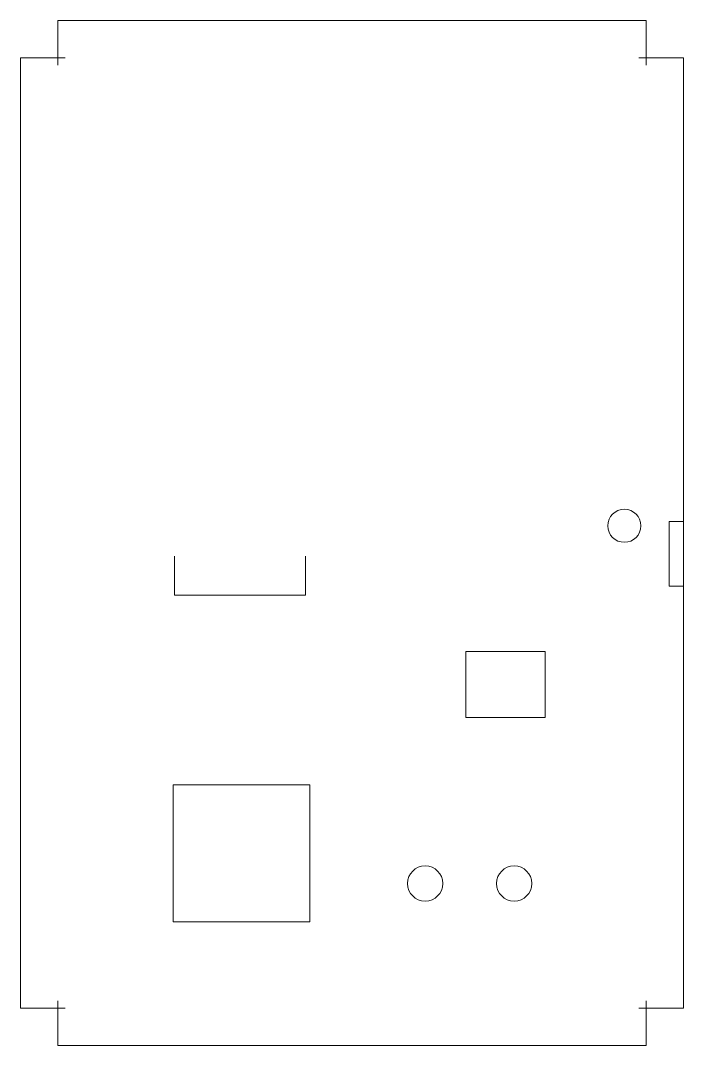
# Model space of a CAD drawing. Header units: centimetres. Extents: x -36.8 to 36.8, y -35.6 to 35.6.
# Drawn here: x -36.8 to 9.2, y -35.6 to 35.6 of the extents above; entities that cross this region are included whole.
import ezdxf

# ---------------------------------------------------------------- set-up
doc = ezdxf.new("R2010")
doc.units = ezdxf.units.CM
doc.header["$MEASUREMENT"] = 0
doc.layers.add('Layer 1', color=7, linetype='Continuous')

msp = doc.modelspace()

# ---------------------------------------------------------------- linework, layer by layer
at = {"layer": 'Layer 1', "color": 250, "lineweight": 20}
for points, knots in [([(-34.18467, 32.5), (-34.18467, 32.5), (-34.18467, 35.6), (-34.18467, 35.6), (-34.18467, 35.6), (-34.18467, 35.6), (-34.18467, 35.6), (-34.18467, 35.6), (6.64533, 35.6), (6.64533, 35.6), (6.64533, 35.6), (6.64533, 35.6), (6.64533, 35.6), (6.64533, 35.6), (6.64533, 33.78109), (6.64533, 32.92982), (6.64533, 32.66975), (6.64533, 32.5), (6.64533, 32.5)], [0, 0, 0, 0, 0.16666667, 0.16666667, 0.16666667, 0.33333333, 0.33333333, 0.33333333, 0.5, 0.5, 0.5, 0.66666667, 0.66666667, 0.66666667, 0.83333333, 0.83333333, 0.83333333, 1, 1, 1, 1]), ([(-33.68467, -33), (-33.68467, -33), (-36.78467, -33), (-36.78467, -33), (-36.78467, -33), (-36.78467, -33), (-36.78467, -33), (-36.78467, -33), (-36.78467, 33), (-36.78467, 33), (-36.78467, 33), (-36.78467, 33), (-36.78467, 33), (-36.78467, 33), (-33.68467, 33), (-33.68467, 33)], [0, 0, 0, 0, 0.2, 0.2, 0.2, 0.4, 0.4, 0.4, 0.6, 0.6, 0.6, 0.8, 0.8, 0.8, 1, 1, 1, 1]), ([(6.14533, -32.99678), (6.14533, -32.99678), (9.24533, -32.99678), (9.24533, -32.99678), (9.24533, -32.99678), (9.24533, -32.99678), (9.24533, -32.99678), (9.24533, -32.99678), (9.24533, 33.00322), (9.24533, 33.00322), (9.24533, 33.00322), (9.24533, 33.00322), (9.24533, 33.00322), (9.24533, 33.00322), (6.14533, 33.00322), (6.14533, 33.00322)], [0, 0, 0, 0, 0.2, 0.2, 0.2, 0.4, 0.4, 0.4, 0.6, 0.6, 0.6, 0.8, 0.8, 0.8, 1, 1, 1, 1]), ([(5.14211, 1.6531), (4.50699, 1.6531), (3.99212, 1.13823), (3.99212, 0.50311), (3.99212, 0.50311), (3.99212, 0.50311), (3.99212, 0.50311), (3.99211, -0.13202), (4.50699, -0.64689), (5.14211, -0.64689), (5.14211, -0.64689), (5.14211, -0.64689), (5.14211, -0.64689), (5.77724, -0.6469), (6.29211, -0.13203), (6.29211, 0.5031), (6.29211, 0.5031), (6.29211, 0.5031), (6.29211, 0.5031), (6.29212, 1.13823), (5.77724, 1.6531), (5.14211, 1.6531)], [0, 0, 0, 0, 0.14285714, 0.14285714, 0.14285714, 0.28571429, 0.28571429, 0.28571429, 0.42857143, 0.42857143, 0.42857143, 0.57142857, 0.57142857, 0.57142857, 0.71428571, 0.71428571, 0.71428571, 0.85714286, 0.85714286, 0.85714286, 1, 1, 1, 1]), ([(-26.08793, -4.31591), (-26.08793, -4.31591), (-16.98793, -4.31591), (-16.98793, -4.31591), (-16.98793, -4.31591), (-16.98793, -4.31591), (-16.98793, -4.31591), (-16.98793, -4.31591), (-16.98793, -1.61591), (-16.98793, -1.61591)], [0, 0, 0, 0, 0.33333333, 0.33333333, 0.33333333, 0.66666667, 0.66666667, 0.66666667, 1, 1, 1, 1]), ([(-5.85692, -12.82634), (-5.85692, -12.82634), (-0.35692, -12.82634), (-0.35692, -12.82634), (-0.35692, -12.82634), (-0.35692, -12.82634), (-0.35692, -12.82634), (-0.35692, -12.82634), (-0.35692, -8.22634), (-0.35692, -8.22634), (-0.35692, -8.22634), (-0.35692, -8.22634), (-0.35692, -8.22634), (-0.35692, -8.22634), (-5.85692, -8.22634), (-5.85692, -8.22634), (-5.85692, -8.22634), (-5.85692, -8.22634), (-5.85692, -8.22634), (-5.85692, -8.22634), (-5.85692, -12.82634), (-5.85692, -12.82634), (-5.85692, -12.82634), (-5.85692, -12.82634), (-5.85692, -12.82634), (-5.85692, -12.82634), (-5.85692, -12.82634), (-5.85692, -12.82634)], [0, 0, 0, 0, 0.11111111, 0.11111111, 0.11111111, 0.22222222, 0.22222222, 0.22222222, 0.33333333, 0.33333333, 0.33333333, 0.44444444, 0.44444444, 0.44444444, 0.55555556, 0.55555556, 0.55555556, 0.66666667, 0.66666667, 0.66666667, 0.77777778, 0.77777778, 0.77777778, 0.88888889, 0.88888889, 0.88888889, 1, 1, 1, 1]), ([(-26.18467, -26.99891), (-26.18467, -26.99891), (-16.68467, -26.99891), (-16.68467, -26.99891), (-16.68467, -26.99891), (-16.68467, -26.99891), (-16.68467, -26.99891), (-16.68467, -26.99891), (-16.68467, -17.49891), (-16.68467, -17.49891), (-16.68467, -17.49891), (-16.68467, -17.49891), (-16.68467, -17.49891), (-16.68467, -17.49891), (-26.18467, -17.49891), (-26.18467, -17.49891), (-26.18467, -17.49891), (-26.18467, -17.49891), (-26.18467, -17.49891), (-26.18467, -17.49891), (-26.18467, -26.99891), (-26.18467, -26.99891), (-26.18467, -26.99891), (-26.18467, -26.99891), (-26.18467, -26.99891), (-26.18467, -26.99891), (-26.18467, -26.99891), (-26.18467, -26.99891)], [0, 0, 0, 0, 0.11111111, 0.11111111, 0.11111111, 0.22222222, 0.22222222, 0.22222222, 0.33333333, 0.33333333, 0.33333333, 0.44444444, 0.44444444, 0.44444444, 0.55555556, 0.55555556, 0.55555556, 0.66666667, 0.66666667, 0.66666667, 0.77777778, 0.77777778, 0.77777778, 0.88888889, 0.88888889, 0.88888889, 1, 1, 1, 1]), ([(-8.68937, -23.12391), (-9.36591, -23.12391), (-9.91436, -23.67236), (-9.91436, -24.3489), (-9.91436, -24.3489), (-9.91436, -24.3489), (-9.91436, -24.3489), (-9.91437, -25.02545), (-9.36592, -25.5739), (-8.68937, -25.5739), (-8.68937, -25.5739), (-8.68937, -25.5739), (-8.68937, -25.5739), (-8.01282, -25.57391), (-7.46437, -25.02546), (-7.46437, -24.34891), (-7.46437, -24.34891), (-7.46437, -24.34891), (-7.46437, -24.34891), (-7.46436, -23.67236), (-8.01281, -23.12391), (-8.68937, -23.12391)], [0, 0, 0, 0, 0.14285714, 0.14285714, 0.14285714, 0.28571429, 0.28571429, 0.28571429, 0.42857143, 0.42857143, 0.42857143, 0.57142857, 0.57142857, 0.57142857, 0.71428571, 0.71428571, 0.71428571, 0.85714286, 0.85714286, 0.85714286, 1, 1, 1, 1]), ([(-2.50937, -23.12391), (-3.18591, -23.12391), (-3.73436, -23.67236), (-3.73436, -24.3489), (-3.73436, -24.3489), (-3.73436, -24.3489), (-3.73436, -24.3489), (-3.73437, -25.02545), (-3.18592, -25.5739), (-2.50937, -25.5739), (-2.50937, -25.5739), (-2.50937, -25.5739), (-2.50937, -25.5739), (-1.83282, -25.57391), (-1.28437, -25.02546), (-1.28437, -24.34891), (-1.28437, -24.34891), (-1.28437, -24.34891), (-1.28437, -24.34891), (-1.28436, -23.67236), (-1.83281, -23.12391), (-2.50937, -23.12391)], [0, 0, 0, 0, 0.14285714, 0.14285714, 0.14285714, 0.28571429, 0.28571429, 0.28571429, 0.42857143, 0.42857143, 0.42857143, 0.57142857, 0.57142857, 0.57142857, 0.71428571, 0.71428571, 0.71428571, 0.85714286, 0.85714286, 0.85714286, 1, 1, 1, 1]), ([(-34.18483, -32.5), (-34.18483, -32.5), (-34.18483, -35.6), (-34.18483, -35.6), (-34.18483, -35.6), (-34.18483, -35.6), (-34.18483, -35.6), (-34.18483, -35.6), (6.64517, -35.6), (6.64517, -35.6), (6.64517, -35.6), (6.64517, -35.6), (6.64517, -35.6), (6.64517, -35.6), (6.64517, -32.5), (6.64517, -32.5)], [0, 0, 0, 0, 0.2, 0.2, 0.2, 0.4, 0.4, 0.4, 0.6, 0.6, 0.6, 0.8, 0.8, 0.8, 1, 1, 1, 1])]:
    msp.add_open_spline(points, degree=3, knots=knots, dxfattribs=at)
for points in [[(-34.18467, 33), (-34.18467, 33), (-33.68467, 33), (-33.68467, 33)], [(-34.18467, 32.5), (-34.18467, 32.5), (-34.18467, 33), (-34.18467, 33)], [(6.14533, 33.00322), (6.14533, 33.00322), (6.64533, 33.00322), (6.64533, 33.00322)], [(6.64515, 32.5), (6.64515, 32.5), (6.64515, 33), (6.64515, 33)], [(8.2478, -3.70231), (8.2478, -3.70231), (8.2478, 0.79769), (8.2478, 0.79769)], [(8.2478, 0.79769), (8.2478, 0.79769), (9.24429, 0.79769), (9.24429, 0.79769)], [(-26.08793, -1.61591), (-26.08793, -1.61591), (-26.08793, -4.31591), (-26.08793, -4.31591)], [(9.2478, -3.70231), (9.2478, -3.70231), (8.2478, -3.70231), (8.2478, -3.70231)], [(-34.18483, -32.99891), (-34.18483, -32.99891), (-34.18483, -32.49891), (-34.18483, -32.49891)], [(6.64517, -32.99678), (6.64517, -32.99678), (6.64517, -32.49678), (6.64517, -32.49678)], [(-34.18467, -32.99955), (-34.18467, -32.99955), (-33.68467, -32.99955), (-33.68467, -32.99955)], [(6.14517, -32.99678), (6.14517, -32.99678), (6.64517, -32.99678), (6.64517, -32.99678)]]:
    msp.add_open_spline(points, degree=3, dxfattribs=at)

doc.saveas('drawing.dxf')
